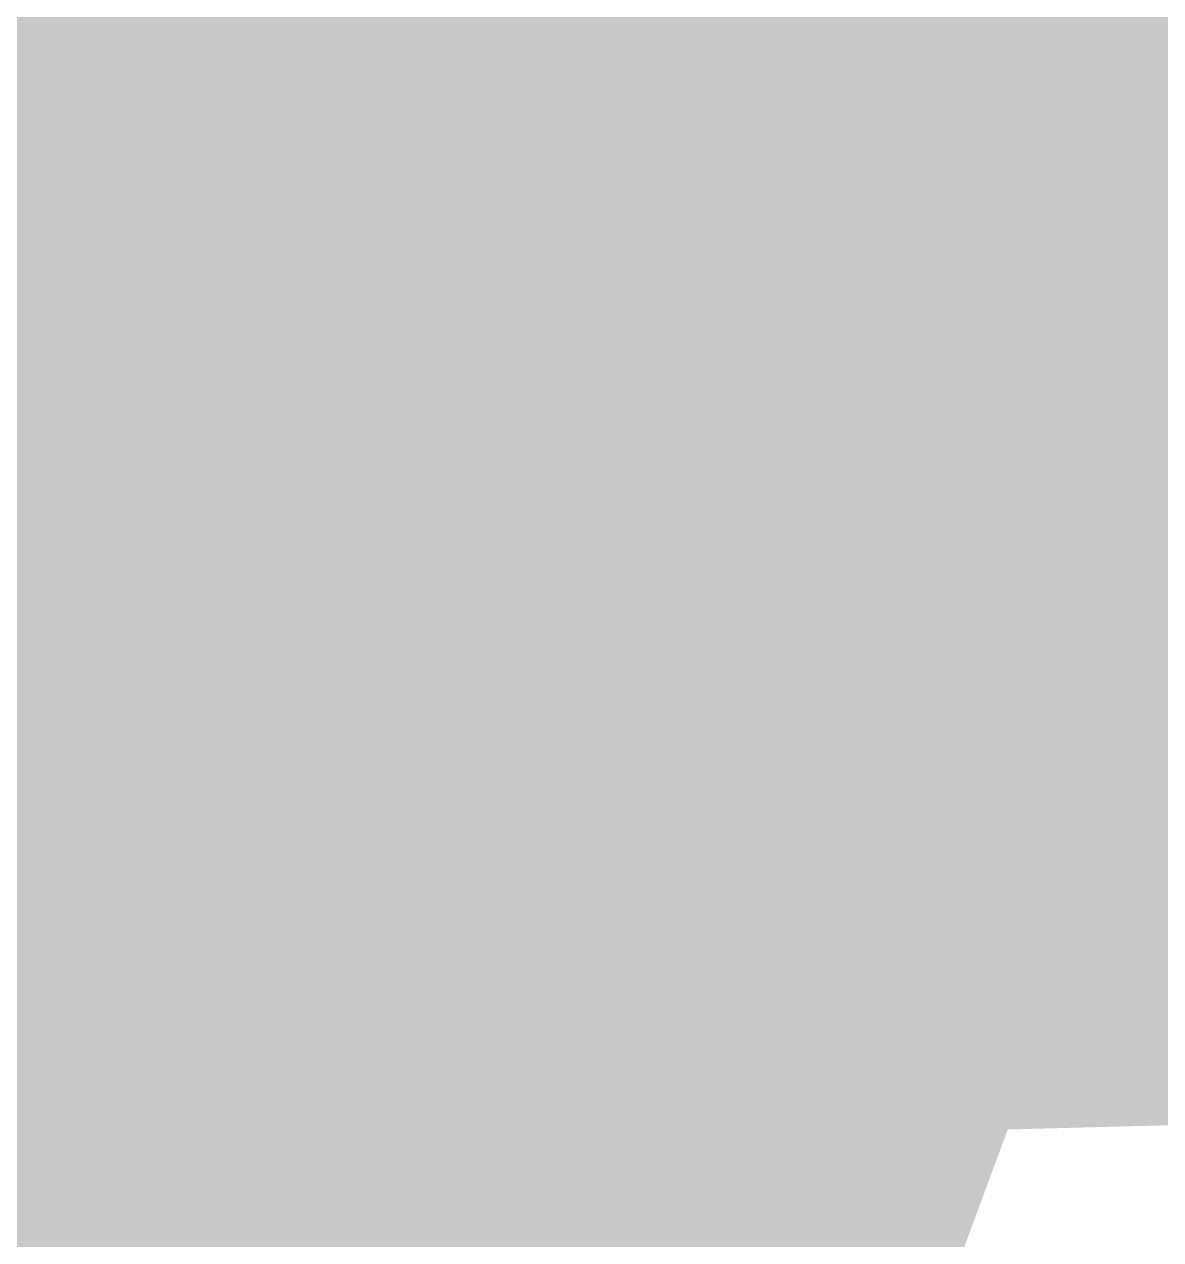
# Model space of a CAD drawing. Header units: inches. Extents: x 1 to 35.5, y 1 to 35.6.
# Drawn here: x 9.203 to 9.2518, y 16.9353 to 16.9875 of the extents above; entities that cross this region are included whole.
import ezdxf

# ---------------------------------------------------------------- set-up
doc = ezdxf.new("R2010")
doc.units = ezdxf.units.IN
for name, color, linetype in [('Bottom Layer 1', 5, 'Continuous'), ('Bottom Solder', 6, 'Continuous'), ('Mechanical 2', 216, 'Continuous'), ('Top Solder', 216, 'Continuous')]:
    doc.layers.add(name, color=color, linetype=linetype)

# ---------------------------------------------------------------- blocks, each defined once
blk = doc.blocks.new('WIKA_PCB_B_1')
at = {"layer": 'Bottom Solder'}
h = blk.add_hatch(color=6, dxfattribs=at)
edge = h.paths.add_edge_path()
edge.add_arc((9.600001, 0.750001), 0.899998, 0, 180)
edge.add_line((8.700003, 0.750001), (8.700003, -0.750001))
edge.add_arc((9.600001, -0.750001), 0.899998, 180, 360)
edge.add_line((10.499999, -0.750001), (10.499999, 0.750001))
at = {"layer": 'Top Solder'}
h = blk.add_hatch(color=216, dxfattribs=at)
edge = h.paths.add_edge_path()
edge.add_arc((9.600001, 0.750001), 0.899998, 0, 180)
edge.add_line((8.700003, 0.750001), (8.700003, -0.750001))
edge.add_arc((9.600001, -0.750001), 0.899998, 180, 360)
edge.add_line((10.499999, -0.750001), (10.499999, 0.750001))

msp = doc.modelspace()

# ---------------------------------------------------------------- hatches: boundary and pattern name
at = {"layer": 'Bottom Layer 1'}
msp.add_hatch(color=5, dxfattribs=at).paths.add_polyline_path([(9.280477, 16.940944), (9.243012, 16.939961), (9.208145, 16.937007), (9.175877, 16.932087), (9.14621, 16.925199), (9.119138, 16.916342), (9.094668, 16.905519), (9.072796, 16.892725), (9.053523, 16.877962), (9.03685, 16.861234), (9.022773, 16.842537), (9.145506, 17.241182), (9.146588, 17.222137), (9.151767, 17.205096), (9.161041, 17.19006), (9.174414, 17.177029), (9.191882, 17.166003), (9.213449, 17.156981), (9.23911, 17.149966), (9.268866, 17.144954), (9.302722, 17.141947), (9.340675, 17.140944)])

# ---------------------------------------------------------------- linework, layer by layer
msp.add_lwpolyline([(9.00052, 17.040944, 0.2, 0.2, 0), (14.00683, 17.040944, 0.2, 0.2, 0)], format="xyseb", dxfattribs=at)
at = {"layer": 'Mechanical 2'}
msp.add_lwpolyline([(35.125, 18.125001, 0.25, 0.25, 1), (1.125002, 18.125001, 0.25, 0.25, 1)], format="xyseb", close=True, dxfattribs=at)

# ---------------------------------------------------------------- block references
at = {"rotation": 180}
msp.add_blockref('WIKA_PCB_B_1', (18, 18), dxfattribs=at)

doc.saveas('drawing.dxf')
